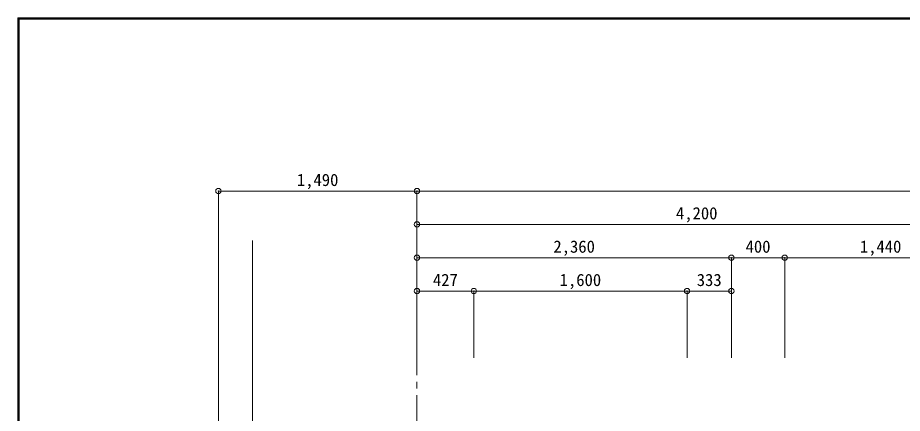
# Model space of a CAD drawing. Units: millimetres at full size, sheet at 1:50. Extents: x -9674 to 9699, y -6794 to 6791.
# Drawn here: x -9674 to -3035, y 3825 to 6791 of the extents above; entities that cross this region are included whole.
import ezdxf
from ezdxf.enums import TextEntityAlignment as Align

# ---------------------------------------------------------------- set-up
doc = ezdxf.new("R2010")
doc.units = ezdxf.units.MM
doc.header["$LTSCALE"] = 50
doc.header["$PDMODE"] = 32
doc.header["$PDSIZE"] = 40
doc.linetypes.add('CHAIN2', pattern=[12, 9, -1, 1, -1])
for name, color, linetype, lineweight in [('0-0_図面枠', 7, 'Continuous', 9), ('1-0_芯', 7, 'CHAIN2', 9), ('1-6_ﾊﾞﾙｺﾆｰ・階段', 4, 'Continuous', 9), ('1-B_寸法', 7, 'Continuous', 9)]:
    doc.layers.add(name, color=color, linetype=linetype, lineweight=lineweight)
doc.styles.add('ＭＳ ゴシック', font='')
doc.styles.get('ＭＳ ゴシック').set_extended_font_data('MS Gothic')

msp = doc.modelspace()

# ---------------------------------------------------------------- linework, layer by layer
at = {"layer": '0-0_図面枠'}
for p, q in [((-9673.92, 6791.43), (-9673.92, -6793.93)), ((-9672.16, 6789.66), (-9672.16, -6792.16)), ((9697.16, 6789.66), (-9672.16, 6789.66)), ((-9670.4, 6787.9), (-9670.4, -6790.4)), ((9695.4, 6787.9), (-9670.4, 6787.9)), ((-9668.64, -6788.64), (-9668.64, 6786.14)), ((-9668.64, 6786.14), (9693.64, 6786.14)), ((-9666.87, 6784.38), (-9666.87, -6786.88)), ((9691.87, 6784.38), (-9666.87, 6784.38)), ((-9665.11, 6782.61), (-9665.11, -6785.11)), ((9690.11, 6782.61), (-9665.11, 6782.61)), ((-9663.35, 6780.85), (-9663.35, -6783.35)), ((9688.35, 6780.85), (-9663.35, 6780.85))]:
    msp.add_line(p, q, dxfattribs=at)
msp.add_lwpolyline([(9698.92, -6793.93), (9698.92, 6791.43), (-9673.92, 6791.43)], dxfattribs=at)
at = {"layer": '1-0_芯'}
msp.add_line((-6677.5, -3688.13), (-6677.5, 4241.87), dxfattribs=at)
at = {"layer": '1-6_ﾊﾞﾙｺﾆｰ・階段', "color": 7}
for p, q in [((-8167.5, 3241.87), (-8167.5, 5120.29)), ((-7912.5, 3451.87), (-7912.5, 5120.29))]:
    msp.add_line(p, q, dxfattribs=at)
at = {"layer": '1-B_寸法'}
for p, q in [((-8167.5, 5491.87), (-6677.5, 5491.87)), ((-8167.5, 4241.87), (-8167.5, 5491.87)), ((-6677.5, 5491.87), (6422.5, 5491.87)), ((-6677.5, 4241.87), (-6677.5, 5491.87)), ((-6677.5, 5241.87), (-2477.5, 5241.87)), ((-6677.5, 4991.87), (-4317.5, 4991.87)), ((-4317.5, 4991.87), (-3917.5, 4991.87)), ((-4317.5, 4241.87), (-4317.5, 4991.87)), ((-3917.5, 4991.87), (-2477.5, 4991.87)), ((-3917.5, 4241.87), (-3917.5, 4991.87)), ((-6677.5, 4741.87), (-6250.5, 4741.87)), ((-6250.5, 4241.87), (-6250.5, 4741.87)), ((-6250.5, 4741.87), (-4650.5, 4741.87)), ((-4650.5, 4241.87), (-4650.5, 4741.87)), ((-4650.5, 4741.87), (-4317.5, 4741.87))]:
    msp.add_line(p, q, dxfattribs=at)
at = {"layer": '1-B_寸法', "color": 3}
for p in [(-8167.5, 5491.87), (-6677.5, 5491.87), (-6677.5, 5241.87), (-6677.5, 4991.87), (-4317.5, 4991.87), (-3917.5, 4991.87), (-6677.5, 4741.87), (-6250.5, 4741.87), (-4650.5, 4741.87), (-4317.5, 4741.87)]:
    msp.add_point(p, dxfattribs=at)

# ---------------------------------------------------------------- texts
at = {"layer": '1-B_寸法', "style": 'ＭＳ ゴシック'}
for s, p in [('1,490', (-7578.75, 5501.87)), ('4,200', (-4733.75, 5251.87)), ('2,360', (-5653.75, 5001.87)), ('400', (-4211.25, 5001.87)), ('1,440', (-3353.75, 5001.87)), ('427', (-6557.75, 4751.87)), ('1,600', (-5606.75, 4751.87)), ('333', (-4577.75, 4751.87))]:
    msp.add_text(s, height=91.64, dxfattribs=at).set_placement(p, align=Align.BOTTOM_LEFT)

doc.saveas('drawing.dxf')
